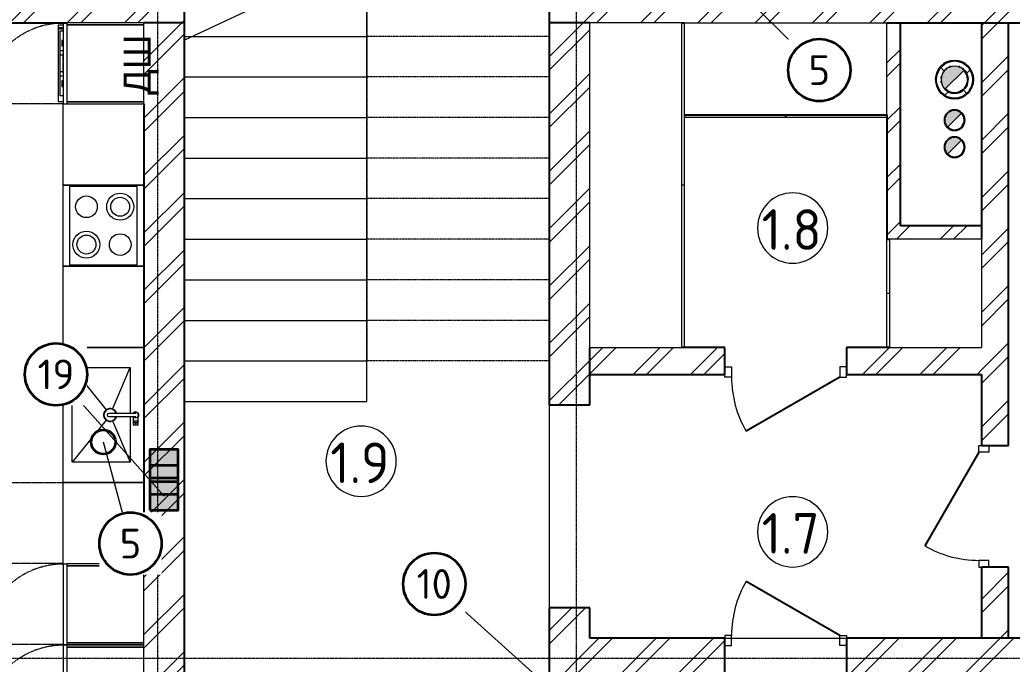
# Model space of a CAD drawing. Header units: millimetres. Extents: x -5016 to 62834, y -6019 to 88916.
# Drawn here: x 8483 to 15827, y 8857 to 13621 of the extents above; entities that cross this region are included whole.
import ezdxf
from ezdxf.enums import TextEntityAlignment as Align

# ---------------------------------------------------------------- set-up
doc = ezdxf.new("R2010")
doc.units = ezdxf.units.MM
for name, pattern in [('Осевая 12-2-2', [16, 12, -2, 0, -2]), ('Пунктир 2-1_5', [3.5, 2, -1.5]), ('Сверху', [3.96875, 2.38125, -1.5875])]:
    doc.linetypes.add(name, pattern=pattern)
for name, color, linetype, lineweight in [('A-ANNO-NOTE', 8, 'Continuous', 13), ('A-AREA-IDEN', 8, 'Continuous', 13), ('A-COLS', 8, 'Continuous', 13), ('A-DETL-GENF', 9, 'Continuous', 13), ('A-DOOR', 8, 'Continuous', 13), ('A-FLOR', 9, 'Continuous', 13), ('A-WALL', 8, 'Continuous', 13), ('A-WALL-PATT', 8, 'Continuous', 13), ('I-FURN', 9, 'Continuous', 13), ('M-EQPM', 9, 'Continuous', 13), ('P-SANR-FIXT', 9, 'Continuous', 13), ('S-GRID', 8, 'Continuous', 13), ('S-STRS', 9, 'Continuous', 13), ('АР_подложка', 8, 'Continuous', 13), ('ОВ_выноски', 7, 'Continuous', 18), ('ТЗ_ВК', 5, 'Continuous', 35), ('ТЗ_ВК_К', 30, 'Continuous', 35)]:
    doc.layers.add(name, color=color, linetype=linetype, lineweight=lineweight)
doc.styles.add('Arial', font='arial.ttf', dxfattribs={"height": 200})
doc.styles.add('GOST', font='isocpeur.ttf', dxfattribs={"width": 0.9})
doc.styles.add('GOST Common', font='GOST_Common.ttf', dxfattribs={"height": 300})
pattern_1 = [(45, (0, 0), (-212.132, 212.132), []), (45, (0, 100), (-212.132, 212.132), [])]

# ---------------------------------------------------------------- blocks, each defined once
blk = doc.blocks.new('INT 19 Дверь межкомнатная одностворчатая - 900 х 2370 _800_ Глухое Л-НАР-1569038-Этаж 1 - Планировка')
at = {"layer": 'A-DOOR', "lineweight": 25}
blk.add_line((400, 170), (-292.8, 570), dxfattribs=at)
at = {"layer": 'A-DOOR'}
for p, q in [((-400, 170), (-450, 170)), ((-450, 170), (-450, 95)), ((-400, 95), (-400, 170)), ((400, 95), (400, 170)), ((400, 170), (450, 170)), ((450, 170), (450, 95)), ((-450, 95), (-400, 95)), ((450, 95), (400, 95))]:
    blk.add_line(p, q, dxfattribs=at)
blk.add_arc((400, 170), 800, 150, 180, dxfattribs=at)
blk = doc.blocks.new('INT 19 Дверь межкомнатная одностворчатая - 900 х 2370 _800_ Глухое Л-НАР-1569067-Этаж 1 - Планировка')
at = {"layer": 'A-DOOR', "lineweight": 25}
blk.add_line((400, 120), (-292.8, 520), dxfattribs=at)
at = {"layer": 'A-DOOR'}
for p, q in [((-400, 120), (-450, 120)), ((-450, 120), (-450, 45)), ((-400, 45), (-400, 120)), ((400, 45), (400, 120)), ((400, 120), (450, 120)), ((450, 120), (450, 45)), ((-450, 45), (-400, 45)), ((450, 45), (400, 45))]:
    blk.add_line(p, q, dxfattribs=at)
blk.add_arc((400, 120), 800, 150, 180, dxfattribs=at)
blk = doc.blocks.new('INT 02 Нижний модуль - x1-1563927-Этаж 1 - Планировка')
at = {"layer": 'I-FURN'}
for p, q in [((-300, 0), (-300, -600)), ((300, -600), (300, -570)), ((-300, -600), (300, -600))]:
    blk.add_line(p, q, dxfattribs=at)
at = {"layer": 'I-FURN', "color": 8, "linetype": 'Сверху', "true_color": 0x808080}
for p, q in [((-298, -600), (-298, -1360)), ((298, -600), (298, -1360)), ((-298, -1360), (298, -1360))]:
    blk.add_line(p, q, dxfattribs=at)
blk = doc.blocks.new('INT 02 Нижний модуль - x2-1563935-Этаж 1 - Планировка')
at = {"layer": 'I-FURN'}
for p, q in [((-500, 0), (-500, -600)), ((500, -600), (500, 0)), ((-350, -530), (-350, -100)), ((-350, -100), (-12, -100)), ((12, -100), (350, -100)), ((350, -100), (350, -530)), ((350, -530), (-350, -530)), ((-500, -600), (500, -600))]:
    blk.add_line(p, q, dxfattribs=at)
blk = doc.blocks.new('INT 02 Смеситель кухонный - Смеситель кухонный 360-1566564-Этаж 1 - Планировка')
at = {"layer": 'P-SANR-FIXT'}
for p, q in [((42, 19), (6.7, 19)), ((42, 0), (42, 19)), ((42, -19), (42, 0)), ((72.5, 19), (43, 19)), ((43, 0), (43, 19)), ((43, -19), (43, 0)), ((72.5, 0), (72.5, 19)), ((72.5, -19), (72.5, 0)), ((12, -19), (42, -19)), ((43, -19), (72.5, -19))]:
    blk.add_line(p, q, dxfattribs=at)
at = {"layer": 'P-SANR-FIXT', "flags": 128}
for points in [[(-12, 0), (-12, -0.1), (-12, -0.3), (-12, -0.7), (-12, -1.3), (-12, -2), (-12, -2.9), (-12, -3.9), (-12, -5.1), (-12, -6.4), (-12, -7.9), (-12, -9.5), (-12, -11.3), (-12, -13.2), (-12, -15.3), (-12, -17.5), (-12, -19.8), (-12, -22.2), (-12, -24.8), (-12, -27.5), (-12, -30.3), (-12, -33.3), (-12, -36.3), (-12, -39.4), (-12, -42.6), (-12, -46), (-12, -49.4), (-12, -52.9), (-12, -56.4), (-12, -60.1), (-12, -63.8), (-12, -67.5), (-12, -71.3), (-12, -75.2), (-12, -79.1), (-12, -83), (-12, -87), (-12, -90.9), (-12, -94.9), (-12, -98.9), (-12, -102.9), (-12, -106.9), (-12, -110.9), (-12, -114.9), (-12, -118.8), (-12, -122.7), (-12, -126.6), (-12, -130.4), (-12, -134.2), (-12, -137.9), (-12, -141.6), (-12, -145.2), (-12, -148.7), (-12, -152.2), (-12, -155.6), (-12, -158.9), (-12, -162), (-12, -165.1), (-12, -168.1), (-12, -171), (-12, -173.7), (-12, -176.4), (-12, -178.9), (-12, -181.3), (-12, -183.6), (-12, -185.7), (-12, -187.7), (-12, -189.5), (-12, -191.2), (-12, -192.8), (-12, -194.2), (-12, -195.5), (-12, -196.6), (-12, -197.6), (-12, -198.4), (-12, -199), (-12, -199.5), (-12, -199.8), (-12, -200), (-12, -200)], [(12, -200), (12, -199.9), (12, -199.7), (12, -199.3), (12, -198.7), (12, -198), (12, -197.1), (12, -196.1), (12, -194.9), (12, -193.6), (12, -192.1), (12, -190.5), (12, -188.7), (12, -186.8), (12, -184.7), (12, -182.5), (12, -180.2), (12, -177.8), (12, -175.2), (12, -172.5), (12, -169.7), (12, -166.7), (12, -163.7), (12, -160.6), (12, -157.4), (12, -154), (12, -150.6), (12, -147.1), (12, -143.6), (12, -139.9), (12, -136.2), (12, -132.5), (12, -128.7), (12, -124.8), (12, -120.9), (12, -117), (12, -113), (12, -109.1), (12, -105.1), (12, -101.1), (12, -97.1), (12, -93.1), (12, -89.1), (12, -85.1), (12, -81.2), (12, -77.3), (12, -73.4), (12, -69.6), (12, -65.8), (12, -62.1), (12, -58.4), (12, -54.8), (12, -51.3), (12, -47.8), (12, -44.4), (12, -41.1), (12, -38), (12, -34.9), (12, -31.9), (12, -29), (12, -26.3), (12, -23.6), (12, -21.1), (12, -18.7), (12, -16.4), (12, -14.3), (12, -12.3), (12, -10.5), (12, -8.8), (12, -7.2), (12, -5.8), (12, -4.5), (12, -3.4), (12, -2.4), (12, -1.6), (12, -1), (12, -0.5), (12, -0.2), (12, 0), (12, 0)], [(42, 17.5), (42.7, 17.5), (43.4, 17.4), (44.1, 17.4), (44.8, 17.3), (45.5, 17.2), (46.2, 17), (46.8, 16.8), (47.5, 16.6), (48.2, 16.4), (48.8, 16.1), (49.5, 15.8), (50.1, 15.5), (50.7, 15.2), (51.3, 14.8), (51.9, 14.4), (52.5, 14), (53, 13.6), (53.5, 13.2), (54.1, 12.7), (54.6, 12.2), (55, 11.7), (55.5, 11.2), (55.9, 10.6), (56.3, 10), (56.7, 9.5), (57.1, 8.9), (57.4, 8.2), (57.8, 7.6), (58, 7), (58.3, 6.3), (58.6, 5.7), (58.8, 5), (59, 4.3), (59.1, 3.7), (59.2, 3), (59.4, 2.3), (59.4, 1.6), (59.5, 0.9), (59.5, 0.2), (59.5, 0)], [(59.5, 0), (59.5, -0.7), (59.4, -1.4), (59.4, -2.1), (59.3, -2.8), (59.2, -3.5), (59, -4.2), (58.8, -4.8), (58.6, -5.5), (58.4, -6.2), (58.1, -6.8), (57.8, -7.5), (57.5, -8.1), (57.2, -8.7), (56.8, -9.3), (56.4, -9.9), (56, -10.5), (55.6, -11), (55.2, -11.5), (54.7, -12.1), (54.2, -12.6), (53.7, -13), (53.2, -13.5), (52.6, -13.9), (52, -14.3), (51.5, -14.7), (50.9, -15.1), (50.2, -15.4), (49.6, -15.8), (49, -16), (48.3, -16.3), (47.7, -16.6), (47, -16.8), (46.3, -17), (45.7, -17.1), (45, -17.2), (44.3, -17.4), (43.6, -17.4), (42.9, -17.5), (42.2, -17.5), (42, -17.5)]]:
    blk.add_lwpolyline(points, dxfattribs=at)
at = {"layer": 'P-SANR-FIXT'}
for centre, radius, start, end in [((0, 0), 22.5, 60, 180), ((0, 0), 22.5, 180, 237.58579), ((0, 0), 20, 360, 180), ((0, 0), 20, 180, 232.75736), ((0, 0), 20, 307.24264, 360), ((60, 0), 3.5, 360, 180), ((60, 0), 3.5, 180, 360), ((0, -200), 12, 180, 360)]:
    blk.add_arc(centre, radius, start, end, dxfattribs=at)
for points, knots in [([(8.5, 18.1), (8.3, 18.2), (7.9, 18.4), (7.6, 18.5), (7.3, 18.6), (7.2, 18.6), (7.2, 18.7)], [0.4001033, 0.4001033, 0.4001033, 0.4001033, 0.41666667, 0.43055556, 0.4375, 0.44444444, 0.44444444, 0.44444444, 0.44444444]), ([(12.5, 15.6), (12.4, 15.7), (12.2, 15.8), (11.9, 16.1), (11.5, 16.3), (11.3, 16.5), (11.3, 16.5)], [0.30130214, 0.30130214, 0.30130214, 0.30130214, 0.30555556, 0.31944444, 0.32638889, 0.33333333, 0.33333333, 0.33333333, 0.33333333]), ([(56.5, 0), (56.5, 0.2), (56.5, 0.6), (56.7, 1.2), (57, 1.8), (57.3, 2.3), (57.7, 2.7), (58.2, 3), (58.8, 3.3), (59.4, 3.5), (60, 3.5), (60.5, 3.5), (61, 3.4), (61.6, 3.1), (62.3, 2.7), (62.8, 2.2), (63.3, 1.3), (63.5, 0.5), (63.5, 0)], [0, 0, 0, 0, 0.055556, 0.111111, 0.166667, 0.222222, 0.277778, 0.333333, 0.388889, 0.444444, 0.513889, 0.548611, 0.583333, 0.652778, 0.722222, 0.791667, 0.861111, 1, 1, 1, 1]), ([(63.5, 0), (63.5, -0.2), (63.5, -0.6), (63.3, -1.2), (63, -1.8), (62.7, -2.3), (62.3, -2.7), (61.8, -3), (61.2, -3.3), (60.6, -3.5), (60, -3.5), (59.5, -3.5), (59, -3.4), (58.4, -3.1), (57.7, -2.7), (57.2, -2.2), (56.7, -1.3), (56.5, -0.5), (56.5, 0)], [0, 0, 0, 0, 0.055556, 0.111111, 0.166667, 0.222222, 0.277778, 0.333333, 0.388889, 0.444444, 0.513889, 0.548611, 0.583333, 0.652778, 0.722222, 0.791667, 0.861111, 1, 1, 1, 1])]:
    blk.add_open_spline(points, degree=3, knots=knots, dxfattribs=at)
blk = doc.blocks.new('INT 02 Раковина - Подстольная-1566565-Этаж 1 - Планировка')
at = {"layer": 'P-SANR-FIXT'}
for p, q in [((-43.5, -230.9), (-350, -100)), ((43.5, -230.9), (350, -100)), ((-350, -530), (-37, -279.8)), ((37, -279.8), (350, -530))]:
    blk.add_line(p, q, dxfattribs=at)
at = {"layer": 'P-SANR-FIXT', "flags": 128}
for points in [[(-43.5, -230.9), (-37.2, -220.4), (-28.5, -212), (-17.9, -206), (-12.1, -204.1)], [(12.1, -204.1), (17.9, -206), (28.5, -212), (37.2, -220.4), (43.5, -230.9)], [(-47.5, -250), (-46.5, -240.2), (-43.5, -230.9)], [(-37, -279.8), (-42.7, -270.7), (-46.3, -260.6), (-47.5, -250)], [(37, -279.8), (28.3, -288.2), (17.7, -294.1), (6, -297.1), (-6, -297.1), (-17.7, -294.1), (-28.3, -288.2), (-37, -279.8)], [(47.5, -250), (46.3, -260.6), (42.7, -270.7), (37, -279.8)], [(43.5, -230.9), (46.5, -240.2), (47.5, -250)]]:
    blk.add_lwpolyline(points, dxfattribs=at)
at = {"layer": 'P-SANR-FIXT'}
for radius, start, end in [(45, 105.48807, 180), (47.5, 138.22343, 145.83988), (47.5, 123.35851, 130.9722), (47.5, 108.49322, 116.10511), (45, 360, 74.51193), (47.5, 63.89489, 71.50678), (47.5, 49.0278, 56.64149), (47.5, 34.16012, 41.77657), (47.5, 166.3345, 180), (47.5, 180, 194.05221), (47.5, 153.08803, 162.04534), (45, 180, 360), (47.5, 198.63509, 208.14538), (47.5, 213.5421, 221.96626), (47.5, 229.11295, 236.78395), (47.5, 243.93602, 251.60245), (47.5, 288.39755, 296.06398), (47.5, 303.21605, 310.88705), (47.5, 318.03374, 326.4579), (47.5, 331.85462, 341.36491), (47.5, 17.92675, 26.91197), (47.5, 345.94779, 360), (47.5, 0, 13.6655), (47.5, 258.75768, 266.42186), (47.5, 273.57814, 281.24232)]:
    blk.add_arc((0, -250), radius, start, end, dxfattribs=at)
blk = doc.blocks.new('INT 02 Нижний модуль - x3-1563960-Этаж 1 - Планировка')
at = {"layer": 'I-FURN'}
for p, q in [((-300, 600), (-300, 0)), ((300, 600), (-300, 600)), ((300, 0), (300, 600))]:
    blk.add_line(p, q, dxfattribs=at)
blk = doc.blocks.new('INT 02 Электр_плита - 580-1566566-Этаж 1 - Планировка')
at = {"layer": 'M-EQPM'}
for p, q in [((290, 550), (-290, 550)), ((-290, 550), (-290, 50)), ((290, 50), (290, 550)), ((-290, 50), (290, 50))]:
    blk.add_line(p, q, dxfattribs=at)
for centre, radius in [((-140, 425), 100), ((-140, 425), 70), ((140, 425), 80), ((-140, 175), 80), ((140, 175), 100), ((140, 175), 70)]:
    blk.add_circle(centre, radius, dxfattribs=at)
blk = doc.blocks.new('INT 02 Пенал - x4-1563996-Этаж 1 - Планировка')
at = {"layer": 'I-FURN'}
for p, q in [((-284, 0), (-300, 0)), ((-300, 0), (-300, -570)), ((-284, -570), (-284, 0)), ((284, 0), (-284, 0)), ((-284, 0), (-284, -570)), ((300, 0), (284, 0)), ((284, 0), (284, -570)), ((284, -570), (284, 0)), ((300, -570), (300, 0)), ((-300, -570), (-284, -570)), ((-298, -570), (-298, -595)), ((-284, -570), (284, -570)), ((284, -570), (300, -570)), ((298, -595), (298, -570)), ((298, -595), (-298, -595)), ((-266.5, -625), (-266.5, -595)), ((-253.5, -625), (-266.5, -625)), ((-253.5, -595), (-253.5, -625)), ((-92.5, -595), (-92.5, -620)), ((-62.5, -620), (-62.5, -598)), ((62.5, -598), (62.5, -620)), ((92.5, -620), (92.5, -595))]:
    blk.add_line(p, q, dxfattribs=at)
at = {"layer": 'I-FURN', "color": 8, "linetype": 'Сверху', "true_color": 0x808080}
blk.add_line((298, -595), (298, -1191), dxfattribs=at)
blk.add_arc((298, -595), 596, 180, 270, dxfattribs=at)
blk = doc.blocks.new('INT 02 ОБ - Духовка встроенная-1566567-Этаж 1 - Планировка')
at = {"layer": 'M-EQPM'}
for p, q in [((315, -595), (315, -570)), ((-283, -595), (-285, -595)), ((-267, -595), (-267, -635)), ((-267, -635), (297, -635)), ((-225, -620), (-225, -595)), ((255, -620), (-225, -620)), ((-155, -595), (-155, -607)), ((-155, -607), (-115, -607)), ((-115, -607), (-115, -595)), ((-63, -595), (-63, -598)), ((-57.5, -598), (-63, -598)), ((-57.5, -595), (-57.5, -598)), ((-50.9, -598), (-57.5, -598)), ((-50.9, -595), (-50.9, -598)), ((-48.7, -598), (-50.9, -598)), ((-48.7, -598), (-48.7, -595)), ((-7, -598), (-48.7, -598)), ((-7, -595), (-7, -598)), ((-0.4, -598), (-7, -598)), ((-0.4, -595), (-0.4, -598)), ((9.5, -595), (9.5, -598)), ((18.3, -598), (9.5, -598)), ((18.3, -595), (18.3, -598)), ((43.6, -598), (18.3, -598)), ((43.6, -598), (43.6, -595)), ((52.4, -598), (43.6, -598)), ((52.4, -595), (52.4, -598)), ((77.6, -598), (52.4, -598)), ((77.6, -595), (77.6, -598)), ((86.4, -598), (77.6, -598)), ((86.4, -595), (86.4, -598)), ((145, -595), (145, -607)), ((145, -607), (185, -607)), ((185, -607), (185, -595)), ((255, -595), (255, -620)), ((297, -635), (297, -595)), ((315, -595), (313, -595))]:
    blk.add_line(p, q, dxfattribs=at)
blk = doc.blocks.new('INT 02 Нижний модуль - x3-1564040-Этаж 1 - Планировка')
at = {"layer": 'I-FURN'}
for p, q in [((-300, 600), (-300, 0)), ((300, 600), (-300, 600)), ((300, 0), (300, 600))]:
    blk.add_line(p, q, dxfattribs=at)
blk = doc.blocks.new('INT 02 Нижний модуль - x3-V4-Этаж 1 - Планировка')
at = {"layer": 'I-FURN'}
for p, q in [((-300, 600), (-300, 0)), ((300, 600), (-300, 600)), ((300, 595), (300, 600))]:
    blk.add_line(p, q, dxfattribs=at)
blk = doc.blocks.new('INT 02 Пенал - x2-1564052-Этаж 1 - Планировка')
at = {"layer": 'I-FURN'}
for p, q in [((-284, 0), (-300, 0)), ((-300, 0), (-300, -570)), ((-284, -570), (-284, 0)), ((284, 0), (-284, 0)), ((-284, 0), (-284, -570)), ((300, 0), (284, 0)), ((284, 0), (284, -570)), ((284, -570), (284, 0)), ((300, -570), (300, 0)), ((-300, -570), (-284, -570)), ((-298, -570), (-298, -595)), ((-284, -570), (284, -570)), ((284, -570), (300, -570)), ((298, -595), (298, -570)), ((298, -595), (-298, -595))]:
    blk.add_line(p, q, dxfattribs=at)
at = {"layer": 'I-FURN', "color": 8, "linetype": 'Сверху', "true_color": 0x808080}
blk.add_line((298, -595), (298, -1191), dxfattribs=at)
blk.add_line((298, -595), (298, -1191), dxfattribs=at)
blk.add_arc((298, -595), 596, 180, 270, dxfattribs=at)
blk.add_arc((298, -595), 596, 180, 270, dxfattribs=at)
blk = doc.blocks.new('INT 18 Шкаф - INT 18 Шкаф-1611660-Этаж 1 - Планировка')
at = {"layer": 'I-FURN'}
for p, q in [((-400, 350), (400, 350)), ((-400, 350), (-400, -330)), ((400, -330), (400, 350)), ((400, -330), (-400, -330)), ((-398.5, -332), (-0.8, -332)), ((-398.5, -332), (-398.5, -350)), ((-0.8, -350), (-398.5, -350)), ((-0.8, -350), (-0.8, -332)), ((0.8, -332), (398.5, -332)), ((0.8, -332), (0.8, -350)), ((398.5, -350), (0.8, -350)), ((398.5, -350), (398.5, -332))]:
    blk.add_line(p, q, dxfattribs=at)
blk = doc.blocks.new('INT 18 Шкаф - INT 18 Шкаф-1565127-Этаж 1 - Планировка')
at = {"layer": 'I-FURN'}
for p, q in [((-750, 350), (750, 350)), ((-750, 350), (-750, -330)), ((750, -330), (750, 350)), ((750, -330), (-750, -330)), ((-748.5, -332), (-0.8, -332)), ((-748.5, -332), (-748.5, -350)), ((-0.8, -350), (-748.5, -350)), ((-0.8, -350), (-0.8, -332)), ((0.8, -332), (748.5, -332)), ((0.8, -332), (0.8, -350)), ((748.5, -350), (0.8, -350)), ((748.5, -350), (748.5, -332))]:
    blk.add_line(p, q, dxfattribs=at)
blk = doc.blocks.new('INT 19 Дверь межкомнатная одностворчатая - 900 х 2370 _800_ Глухое П-НАР-1569071-Этаж 1 - Планировка')
at = {"layer": 'A-DOOR', "lineweight": 25}
blk.add_line((-400, 120), (292.8, 520), dxfattribs=at)
at = {"layer": 'A-DOOR'}
for p, q in [((-400, 120), (-450, 120)), ((-450, 120), (-450, 45)), ((-400, 45), (-400, 120)), ((400, 45), (400, 120)), ((400, 120), (450, 120)), ((450, 120), (450, 45)), ((-450, 45), (-400, 45)), ((450, 45), (400, 45))]:
    blk.add_line(p, q, dxfattribs=at)
blk.add_arc((-400, 120), 800, 360, 30, dxfattribs=at)
blk = doc.blocks.new('INT 18 Шкаф - INT 18 Шкаф-1565469-Этаж 1 - Планировка')
at = {"layer": 'I-FURN'}
for p, q in [((-1200, 330), (-1200, -350)), ((-1200, 330), (1200, 330)), ((-1198.5, 350), (-1198.5, 332)), ((-0.8, 332), (-1198.5, 332)), ((-520, 350), (-0.8, 350)), ((-0.8, 332), (-0.8, 350)), ((0.8, 350), (1198.5, 350)), ((0.8, 350), (0.8, 332)), ((1198.5, 332), (0.8, 332)), ((1198.5, 332), (1198.5, 350)), ((1200, -350), (1200, 330)), ((1200, -350), (-1200, -350))]:
    blk.add_line(p, q, dxfattribs=at)
blk = doc.blocks.new('INT Марка помещения - Номер помещения _ Площадь _ Имя-1615504-Этаж 1 - Планировка')
at = {"layer": 'A-AREA-IDEN'}
for start, end in [(360, 180), (180, 360)]:
    blk.add_arc((0, 0), 2.6, start, end, dxfattribs=at)
blk = doc.blocks.new('АР_plan1')
at = {"layer": 'A-COLS'}
h = blk.add_hatch(dxfattribs=at)
h.set_pattern_fill('FP_3', color=256, style=0, pattern_type=2)
h.set_pattern_definition([(45, (0, 0), (-141.4214, 141.4214), []), (135, (0, 0), (-141.4214, -141.4214), [])])
h.paths.add_polyline_path([(17568.2, 17714.6), (17607.1, 17720.2), (17642.8, 17736.6), (17672.5, 17762.3), (17693.7, 17795.3), (17704.8, 17833), (17704.8, 17872.3), (17693.1, 17910.9), (17672.5, 17943), (17642.8, 17968.7), (17607.1, 17985.1), (17568.2, 17990.6), (17529.3, 17985.1), (17493.6, 17968.7), (17463.9, 17943), (17442.7, 17910), (17431.6, 17872.3), (17431.6, 17833), (17442.7, 17795.3), (17463.9, 17762.3), (17493.6, 17736.6), (17529.3, 17720.2)])
h.paths.add_polyline_path([(17568.2, 17752.6), (17534, 17758.7), (17503.9, 17776), (17481.6, 17802.6), (17471.6, 17826.8), (17468.2, 17852.6), (17471.6, 17878.5), (17481.6, 17902.6), (17497.5, 17923.4), (17518.2, 17939.2), (17542.3, 17949.2), (17568.2, 17952.6), (17594.1, 17949.2), (17618.2, 17939.2), (17638.1, 17922.5), (17654.8, 17902.6), (17666.7, 17870), (17666.7, 17835.3), (17654.8, 17802.6), (17632.5, 17776), (17602.4, 17758.7)])
at = {"layer": 'A-DETL-GENF'}
for points in [[(17497.5, 17781.9), (17638.9, 17923.4), (17618.2, 17939.2), (17594.1, 17949.2), (17568.2, 17952.6), (17542.3, 17949.2), (17518.2, 17939.2), (17497.5, 17923.4), (17481.6, 17902.6), (17471.6, 17878.5), (17468.2, 17852.6), (17471.6, 17826.8), (17481.6, 17802.6)], [(17516.6, 17501), (17619.8, 17604.3), (17604.7, 17615.9), (17587.1, 17623.2), (17568.2, 17625.6), (17549.3, 17623.2), (17531.7, 17615.9), (17516.6, 17604.3), (17505, 17589.1), (17497.7, 17571.5), (17495.2, 17552.6), (17497.7, 17533.7), (17505, 17516.1)], [(17516.6, 17301), (17619.8, 17404.3), (17604.7, 17415.9), (17587.1, 17423.2), (17568.2, 17425.6), (17549.3, 17423.2), (17531.7, 17415.9), (17516.6, 17404.3), (17503.7, 17386), (17497.7, 17371.5), (17495.2, 17352.6), (17497.7, 17333.7), (17505, 17316.1)]]:
    blk.add_hatch(color=256, dxfattribs=at).paths.add_polyline_path(points)
at = {"layer": 'A-WALL-PATT', "lineweight": 9}
h = blk.add_hatch(dxfattribs=at)
h.set_pattern_fill('FP_1', color=256, style=0, pattern_type=2)
h.set_pattern_definition(pattern_1)
h.paths.add_polyline_path([(11868.2, 18272.6), (11868.2, 18672.6), (9918.2, 18672.6), (9918.2, 18272.6), (11680.5, 18272.6)])
h.paths.add_polyline_path([(3918.2, 18272.6), (3918.2, 18672.6), (1968.2, 18672.6), (1968.2, 18272.6), (3376.8, 18272.6)])
h = blk.add_hatch(dxfattribs=at)
h.set_pattern_fill('FP_1', color=256, style=0, pattern_type=2)
h.set_pattern_definition(pattern_1)
h.paths.add_polyline_path([(21968.2, 18272.6), (21968.2, 18672.6), (14568.2, 18672.6), (14568.2, 18272.6), (20706.2, 18272.6)])
h = blk.add_hatch(dxfattribs=at)
h.set_pattern_fill('FP_1', color=256, style=0, pattern_type=2)
h.set_pattern_definition(pattern_1)
h.paths.add_polyline_path([(11568.2, 5972.6), (11868.2, 5972.6), (11868.2, 7372.6), (11568.2, 7372.6)])
h.paths.add_polyline_path([(11680.5, 8272.6), (11868.2, 8272.6), (11868.2, 9572.6), (11568.2, 9572.6), (11568.2, 8272.6)])
h.paths.add_polyline_path([(11568.2, 10272.6), (11868.2, 10272.6), (11868.2, 10822.6), (11568.2, 10822.6)])
h.paths.add_polyline_path([(11868.2, 11122.6), (11868.2, 11322.6), (11568.2, 11322.6), (11568.2, 11122.6)])
h.paths.add_polyline_path([(11568.2, 12822.6), (11868.2, 12822.6), (11868.2, 18272.6), (11568.2, 18272.6), (11568.2, 12924.3)])
h = blk.add_hatch(dxfattribs=at)
h.set_pattern_fill('FP_1', color=256, style=0, pattern_type=2)
h.set_pattern_definition(pattern_1)
h.paths.add_polyline_path([(14868.2, 5972.6), (14868.2, 7372.6), (14568.2, 7372.6), (14568.2, 5972.6)])
h.paths.add_polyline_path([(14868.2, 8272.6), (14868.2, 13947.6), (14568.2, 13947.6), (14568.2, 8272.6)])
h.paths.add_polyline_path([(14568.2, 15447.6), (14868.2, 15447.6), (14868.2, 18272.6), (14568.2, 18272.6), (14568.2, 15872.6)])
h = blk.add_hatch(dxfattribs=at)
h.set_pattern_fill('FP_1', color=256, style=0, pattern_type=2)
h.set_pattern_definition(pattern_1)
h.paths.add_polyline_path([(17168.2, 16672.6), (17168.2, 18272.6), (17068.2, 18272.6), (17068.2, 16672.6), (17088.2, 16672.6)])
h = blk.add_hatch(dxfattribs=at)
h.set_pattern_fill('FP_1', color=256, style=0, pattern_type=2)
h.set_pattern_definition(pattern_1)
h.paths.add_polyline_path([(17968.2, 13722.6), (17968.2, 14247.6), (17768.2, 14247.6), (17768.2, 13722.6), (17818, 13722.6)])
h.paths.add_polyline_path([(17768.2, 15147.6), (17968.2, 15147.6), (17968.2, 18272.6), (17768.2, 18272.6), (17768.2, 15672.6)])
h = blk.add_hatch(dxfattribs=at)
h.set_pattern_fill('FP_1', color=256, style=0, pattern_type=2)
h.set_pattern_definition(pattern_1)
h.paths.add_polyline_path([(17168.2, 16772.6), (17168.2, 16672.6), (17768.2, 16672.6), (17768.2, 16772.6)])
h = blk.add_hatch(dxfattribs=at)
h.set_pattern_fill('FP_1', color=256, style=0, pattern_type=2)
h.set_pattern_definition(pattern_1)
h.paths.add_polyline_path([(17768.2, 15672.6), (17768.2, 15872.6), (16768.2, 15872.6), (16768.2, 15672.6), (17088.2, 15672.6)])
h.paths.add_polyline_path([(15868.2, 15672.6), (15868.2, 15872.6), (14868.2, 15872.6), (14868.2, 15672.6), (15548.2, 15672.6)])
h = blk.add_hatch(dxfattribs=at)
h.set_pattern_fill('FP_1', color=256, style=0, pattern_type=2)
h.set_pattern_definition(pattern_1)
h.paths.add_polyline_path([(21968.2, 13422.6), (21968.2, 13722.6), (16768.2, 13722.6), (16768.2, 13422.6), (20706.2, 13422.6)])
h.paths.add_polyline_path([(15868.2, 13422.6), (15868.2, 13722.6), (14868.2, 13722.6), (14868.2, 13422.6), (14929.8, 13422.6)])
at = {"layer": 'A-COLS', "lineweight": 25}
for centre, radius, start, end in [((17568.2, 17852.6), 140, 90, 270), ((17568.2, 17852.6), 138, 90, 270), ((17568.2, 17852.6), 138, 90, 270), ((17568.2, 17852.6), 100, 126.64542, 132.02301), ((17568.2, 17852.6), 100, 126.64542, 132.02301), ((17568.2, 17852.6), 100, 107.97699, 113.35458), ((17568.2, 17852.6), 100, 107.97699, 113.35458), ((17568.2, 17852.6), 140, 270, 90), ((17568.2, 17852.6), 138, 270, 90), ((17568.2, 17852.6), 138, 270, 90), ((17568.2, 17852.6), 100, 270, 44.96173), ((17568.2, 17852.6), 100, 270, 44.96173), ((17568.2, 17852.6), 98, 270, 44.23197), ((17568.2, 17852.6), 100, 66.64542, 72.02301), ((17568.2, 17852.6), 100, 66.64542, 72.02301), ((17568.2, 17852.6), 100, 47.97699, 53.35458), ((17568.2, 17852.6), 100, 47.97699, 53.35458), ((17568.2, 17852.6), 100, 167.97699, 173.35458), ((17568.2, 17852.6), 100, 167.97699, 173.35458), ((17568.2, 17852.6), 100, 186.64542, 192.02301), ((17568.2, 17852.6), 100, 186.64542, 192.02301), ((17568.2, 17852.6), 100, 224.96173, 270), ((17568.2, 17852.6), 100, 224.96173, 270), ((17568.2, 17852.6), 98, 224.96173, 270), ((17568.2, 17552.6), 75, 90, 270), ((17568.2, 17552.6), 75, 270, 90), ((17568.2, 17552.6), 73, 154.97124, 160.02876), ((17568.2, 17552.6), 73, 109.97124, 115.02876), ((17568.2, 17552.6), 73, 270, 45), ((17568.2, 17552.6), 73, 64.97124, 70.02876), ((17568.2, 17552.6), 73, 199.97124, 205.02876), ((17568.2, 17552.6), 73, 225, 270), ((17568.2, 17352.6), 75, 90, 270), ((17568.2, 17352.6), 73, 109.97124, 115.02876), ((17568.2, 17352.6), 75, 270, 90), ((17568.2, 17352.6), 73, 64.97124, 70.02876), ((17568.2, 17352.6), 73, 154.97124, 160.02876), ((17568.2, 17352.6), 73, 270, 45), ((17568.2, 17352.6), 73, 199.97124, 205.02876), ((17568.2, 17352.6), 73, 225, 270)]:
    blk.add_arc(centre, radius, start, end, dxfattribs=at)
at = {"layer": 'A-DETL-GENF'}
for p, q in [((17497.5, 17781.9), (17638.9, 17923.4)), ((17516.6, 17501), (17619.8, 17604.3)), ((17516.6, 17301), (17619.8, 17404.3))]:
    blk.add_line(p, q, dxfattribs=at)
for centre, radius in [((17568.2, 17852.6), 100), ((17568.2, 17552.6), 73), ((17568.2, 17352.6), 73)]:
    blk.add_arc(centre, radius, 45, 225, dxfattribs=at)
at = {"layer": 'A-FLOR'}
for p, q in [((14568.2, 15447.6), (14568.2, 13947.6)), ((15868.2, 13722.6), (16768.2, 13722.6))]:
    blk.add_line(p, q, dxfattribs=at)
at = {"layer": 'A-WALL', "lineweight": 25}
for p, q in [((11868.2, 12822.6), (11868.2, 19972.6)), ((14568.2, 19972.6), (14568.2, 15447.6)), ((9918.2, 18272.6), (10998.2, 18272.6)), ((11868.2, 18272.6), (11568.2, 18272.6)), ((14868.2, 18272.6), (14568.2, 18272.6)), ((15548.2, 18272.6), (15568.2, 18272.6)), ((17068.2, 18272.6), (21968.2, 18272.6)), ((17168.2, 16772.6), (17168.2, 18272.6)), ((17768.2, 18272.6), (17768.2, 16672.6)), ((17968.2, 15147.6), (17968.2, 18272.6)), ((11568.2, 17672.6), (11568.2, 14272.6)), ((17068.2, 17592.6), (17068.2, 16672.6)), ((17768.2, 16772.6), (17168.2, 16772.6)), ((17068.2, 16672.6), (17088.2, 16672.6)), ((14868.2, 15447.6), (14868.2, 15872.6)), ((15868.2, 15872.6), (15548.2, 15872.6)), ((15868.2, 15672.6), (15868.2, 15872.6)), ((17088.2, 15872.6), (16768.2, 15872.6)), ((16768.2, 15872.6), (16768.2, 15672.6)), ((14868.2, 15672.6), (15868.2, 15672.6)), ((16768.2, 15672.6), (17768.2, 15672.6)), ((17768.2, 15672.6), (17768.2, 15147.6)), ((14568.2, 15447.6), (14868.2, 15447.6)), ((17768.2, 15147.6), (17968.2, 15147.6)), ((17968.2, 14247.6), (17768.2, 14247.6)), ((17768.2, 14247.6), (17768.2, 13722.6)), ((17968.2, 13722.6), (17968.2, 14247.6)), ((14568.2, 13947.6), (14568.2, 11122.6)), ((14868.2, 13947.6), (14568.2, 13947.6)), ((14868.2, 13722.6), (14868.2, 13947.6)), ((15868.2, 13722.6), (14868.2, 13722.6)), ((15868.2, 13422.6), (15868.2, 13722.6)), ((21968.2, 13722.6), (16768.2, 13722.6)), ((16768.2, 13722.6), (16768.2, 13422.6))]:
    blk.add_line(p, q, dxfattribs=at)
at = {"layer": 'S-GRID', "color": 251, "linetype": 'Осевая 12-2-2', "true_color": 0x646464}
for p, q in [((11668.2, 22574.8), (11668.2, -1346.2)), ((14768.2, 22574.8), (14768.2, -1346.2)), ((23375.6, 13572.6), (-1176.1, 13572.6))]:
    blk.add_line(p, q, dxfattribs=at)
at = {"layer": 'S-STRS', "linetype": 'Пунктир 2-1_5'}
for p, q in [((13218.2, 18772.6), (13218.2, 15772.6)), ((14568.2, 18772.6), (14568.2, 15772.6)), ((11868.2, 18172.6), (11931.5, 18172.6)), ((14568.2, 18172.6), (13218.2, 18172.6)), ((14568.2, 17872.6), (13218.2, 17872.6)), ((14568.2, 17572.6), (13218.2, 17572.6)), ((14568.2, 17272.6), (13218.2, 17272.6)), ((14568.2, 16972.6), (13218.2, 16972.6)), ((14568.2, 16672.6), (13218.2, 16672.6)), ((14568.2, 16372.6), (13218.2, 16372.6)), ((14568.2, 16072.6), (13218.2, 16072.6)), ((14568.2, 15772.6), (13218.2, 15772.6))]:
    blk.add_line(p, q, dxfattribs=at)
at = {"layer": 'S-STRS'}
for p, q in [((13218.2, 18172.6), (13218.2, 18472.6)), ((12429.9, 18405.1), (11868.2, 18143.1)), ((11931.5, 18172.6), (13218.2, 18172.6)), ((13218.2, 17872.6), (13218.2, 18172.6)), ((11868.2, 17872.6), (13218.2, 17872.6)), ((13218.2, 17572.6), (13218.2, 17872.6)), ((11868.2, 17572.6), (13218.2, 17572.6)), ((13218.2, 17272.6), (13218.2, 17572.6)), ((11868.2, 17272.6), (13218.2, 17272.6)), ((13218.2, 16972.6), (13218.2, 17272.6)), ((11868.2, 16972.6), (13218.2, 16972.6)), ((13218.2, 16672.6), (13218.2, 16972.6)), ((11868.2, 16672.6), (13218.2, 16672.6)), ((13218.2, 16372.6), (13218.2, 16672.6)), ((11868.2, 16372.6), (13218.2, 16372.6)), ((13218.2, 16072.6), (13218.2, 16372.6)), ((11868.2, 16072.6), (13218.2, 16072.6)), ((13218.2, 15772.6), (13218.2, 16072.6)), ((11868.2, 15772.6), (13218.2, 15772.6)), ((13218.2, 15472.6), (13218.2, 15772.6)), ((11868.2, 15472.6), (13218.2, 15472.6))]:
    blk.add_line(p, q, dxfattribs=at)
at = {"layer": 'A-AREA-IDEN', "xscale": 99.99999999999993, "yscale": 99.99999999999993, "zscale": 99.99999999999993}
for p in [(16369.9, 16754.9), (13176.3, 15030.7), (16369.9, 14508.6)]:
    blk.add_blockref('INT Марка помещения - Номер помещения _ Площадь _ Имя-1615504-Этаж 1 - Планировка', p, dxfattribs=at)
at = {"layer": 'A-DOOR', "lineweight": 25}
for name, p, rotation in [('INT 19 Дверь межкомнатная одностворчатая - 900 х 2370 _800_ Глухое П-НАР-1569071-Этаж 1 - Планировка', (16318.2, 15772.6), 180), ('INT 19 Дверь межкомнатная одностворчатая - 900 х 2370 _800_ Глухое Л-НАР-1569067-Этаж 1 - Планировка', (17868.2, 14697.6), 89.9999999999999)]:
    blk.add_blockref(name, p, dxfattribs=dict(at, rotation=rotation))
blk.add_blockref('INT 19 Дверь межкомнатная одностворчатая - 900 х 2370 _800_ Глухое Л-НАР-1569038-Этаж 1 - Планировка', (16318.2, 13572.6), dxfattribs=at)
at = {"layer": 'I-FURN'}
for name, p, rotation in [('INT 02 Пенал - x4-1563996-Этаж 1 - Планировка', (11568.2, 17972.6), 270.0000000000004), ('INT 18 Шкаф - INT 18 Шкаф-1565469-Этаж 1 - Планировка', (15218.2, 17072.6), 270.0000000000002), ('INT 02 Нижний модуль - x3-V4-Этаж 1 - Планировка', (11568.2, 17372.6), 90.00000000000114), ('INT 02 Нижний модуль - x3-1563960-Этаж 1 - Планировка', (11568.2, 16772.6), 90.00000000000061), ('INT 18 Шкаф - INT 18 Шкаф-1611660-Этаж 1 - Планировка', (17418.2, 16272.6), 269.9999999999993), ('INT 02 Нижний модуль - x3-1564040-Этаж 1 - Планировка', (11568.2, 16172.6), 90.00000000000114), ('INT 02 Нижний модуль - x2-1563935-Этаж 1 - Планировка', (11568.2, 15372.6), 270.0000000000009), ('INT 02 Нижний модуль - x1-1563927-Этаж 1 - Планировка', (11568.2, 14572.6), 270.0000000000007), ('INT 02 Пенал - x2-1564052-Этаж 1 - Планировка', (11568.2, 13972.6), 270), ('INT 02 Пенал - x2-1564052-Этаж 1 - Планировка', (11568.2, 13372.6), 270)]:
    blk.add_blockref(name, p, dxfattribs=dict(at, rotation=rotation))
blk.add_blockref('INT 18 Шкаф - INT 18 Шкаф-1565127-Этаж 1 - Планировка', (16318.2, 17922.6), dxfattribs=at)
at = {"layer": 'M-EQPM'}
for name, p, rotation in [('INT 02 ОБ - Духовка встроенная-1566567-Этаж 1 - Планировка', (11568.2, 17987.6), 270.0000000000004), ('INT 02 Электр_плита - 580-1566566-Этаж 1 - Планировка', (11568.2, 16772.6), 90.00000000000081)]:
    blk.add_blockref(name, p, dxfattribs=dict(at, rotation=rotation))
at = {"layer": 'P-SANR-FIXT', "rotation": 270.0000000000009}
for name, p in [('INT 02 Раковина - Подстольная-1566565-Этаж 1 - Планировка', (11568.2, 15372.6)), ('INT 02 Смеситель кухонный - Смеситель кухонный 360-1566564-Этаж 1 - Планировка', (11508.2, 15372.6))]:
    blk.add_blockref(name, p, dxfattribs=at)
at = {"layer": 'A-ANNO-NOTE', "insert": (11419.5, 17740), "char_height": 200, "width": 545.147, "attachment_point": 1, "rotation": 90, "style": 'Arial'}
blk.add_mtext('ДШ', dxfattribs=at)
at = {"layer": 'A-AREA-IDEN', "char_height": 300, "width": 561.181, "attachment_point": 1, "style": 'GOST Common'}
for s, insert in [('1.8', (16141, 16893.7)), ('1.9', (12947.4, 15169.4)), ('1.7', (16141, 14647.3))]:
    blk.add_mtext(s, dxfattribs=dict(at, insert=insert))

msp = doc.modelspace()

# ---------------------------------------------------------------- block references
at = {"layer": 'АР_подложка'}
msp.add_blockref('АР_plan1', (-2168, -4673), dxfattribs=at)

# ---------------------------------------------------------------- next in the draw order: hatches: boundary and pattern name
at = {"layer": 'ТЗ_ВК'}
for points in [[(9445, 10235), (9655, 10235), (9655, 10445), (9445, 10445)], [(9445, 10115), (9655, 10115), (9655, 10325), (9445, 10325)], [(9445, 9995), (9655, 9995), (9655, 10205), (9445, 10205)]]:
    msp.add_hatch(color=5, dxfattribs=at).paths.add_polyline_path(points)

# ---------------------------------------------------------------- next in the draw order: linework, layer by layer
at = {"layer": 'ОВ_выноски'}
for points in [[(13849, 13800), (14236.4, 13412.6)], [(9550, 10100), (8902.8, 10828.1)], [(9100, 10500), (9241.8, 9970.8)], [(12550, 8550), (11721, 9296.1)]]:
    msp.add_lwpolyline(points, dxfattribs=at)
at = {"layer": 'ТЗ_ВК'}
for points in [[(9445, 10235), (9655, 10235), (9655, 10445), (9445, 10445)], [(9445, 10115), (9655, 10115), (9655, 10325), (9445, 10325)], [(9445, 9995), (9655, 9995), (9655, 10205), (9445, 10205)]]:
    msp.add_lwpolyline(points, close=True, dxfattribs=at)
at = {"layer": 'ТЗ_ВК_К'}
msp.add_circle((9100, 10500), 90, dxfattribs=at)

# ---------------------------------------------------------------- next in the draw order: wipeouts: each hides what was drawn before it
for points in [[(14169, 13020), (14629, 13020), (14629, 13480), (14169, 13480)], [(8520, 10770), (8980, 10770), (8980, 11230), (8520, 11230)], [(9071.3, 9518.7), (9531.3, 9518.7), (9531.3, 9978.7), (9071.3, 9978.7)], [(11320, 9220), (11780, 9220), (11780, 9680), (11320, 9680)]]:
    msp.add_wipeout(points)

# ---------------------------------------------------------------- next in the draw order: linework, layer by layer
at = {"layer": 'ТЗ_ВК'}
msp.add_circle((8750, 11000), 230, dxfattribs=at)
at = {"layer": 'ТЗ_ВК_К'}
for centre in [(14399, 13250), (9301.3, 9748.7), (11550, 9450)]:
    msp.add_circle(centre, 230, dxfattribs=at)

# ---------------------------------------------------------------- next in the draw order: texts
at = {"layer": 'ТЗ_ВК', "style": 'GOST'}
msp.add_text('19', height=220, dxfattribs=at).set_placement((8750, 11000), align=Align.MIDDLE_CENTER)
at = {"layer": 'ТЗ_ВК_К', "style": 'GOST'}
for s, p in [('5', (14399, 13250)), ('5', (9301.3, 9748.7)), ('10', (11550, 9450))]:
    msp.add_text(s, height=220, dxfattribs=at).set_placement(p, align=Align.MIDDLE_CENTER)

doc.saveas('drawing.dxf')
